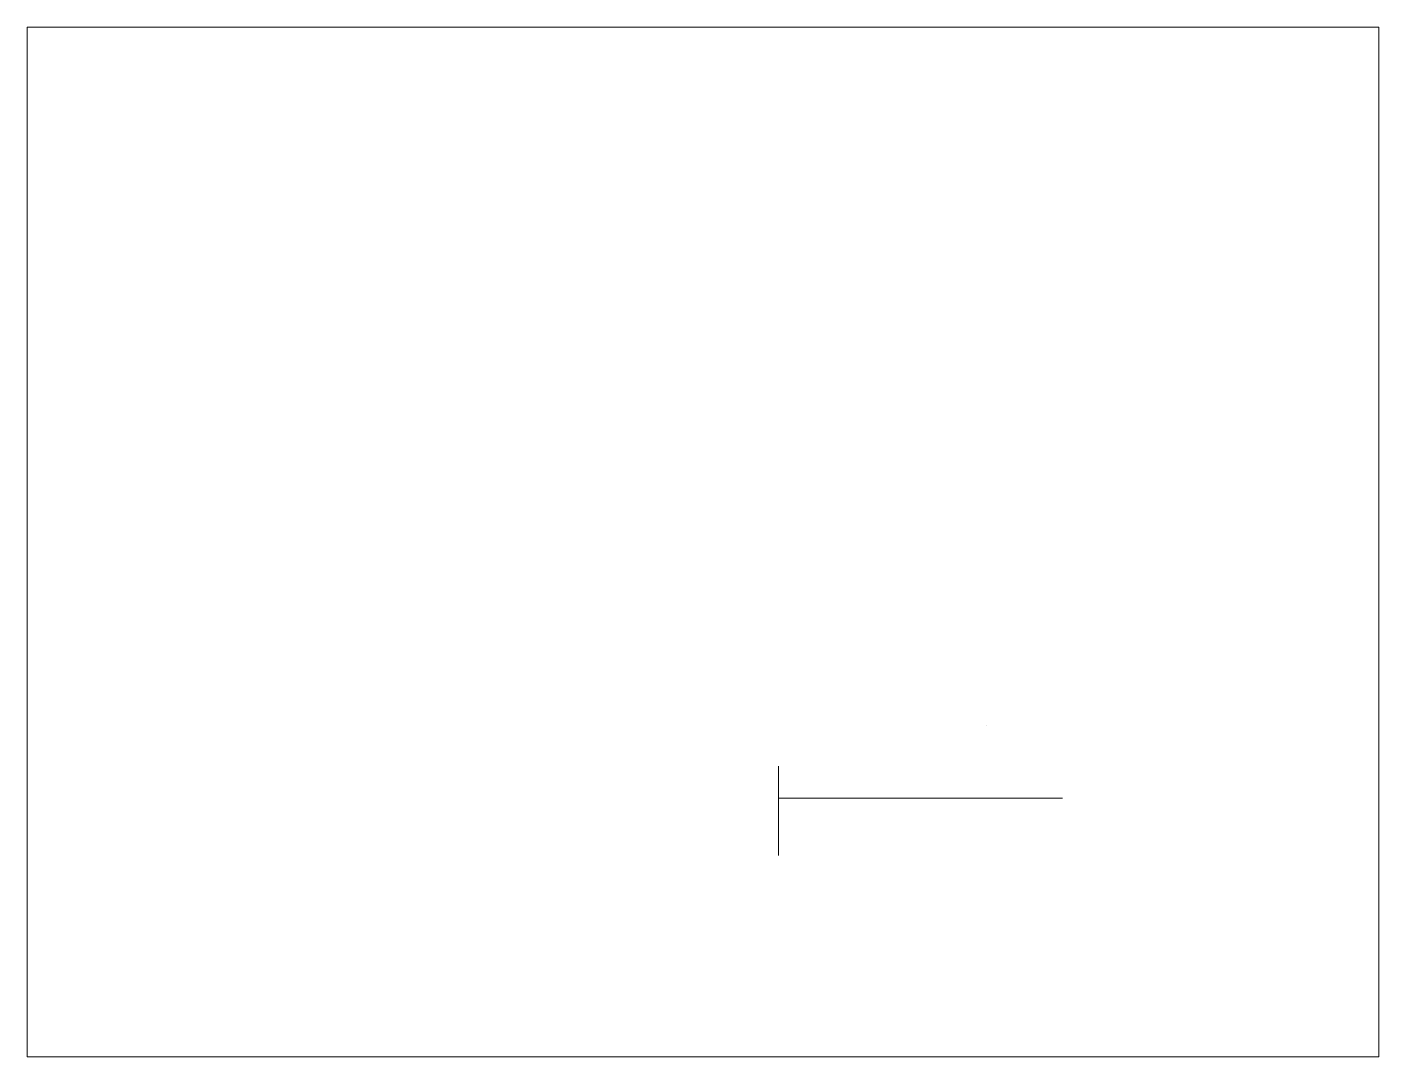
# Paper-space layout 'Layout1' of a CAD drawing. Header units: inches. Extents: x 1.05 to 9.45, y 0.8 to 7.2.
# The model-space entities are those that its viewports show. They can reach past a viewport. Long polylines and large blocks are cut down to what shows.
import ezdxf

# ---------------------------------------------------------------- set-up
doc = ezdxf.new("R2010")
doc.units = ezdxf.units.IN
doc.header["$MEASUREMENT"] = 0
doc.linetypes.add('CENTER2', pattern=[1.125, 0.75, -0.125, 0.125, -0.125])
doc.layers.add('Розмір', color=7, linetype='Continuous', lineweight=15)

msp = doc.modelspace()

# ---------------------------------------------------------------- linework, layer by layer
at = {"layer": 'Розмір', "extrusion": (0, -1, 0)}
for p, q in [((155.98, 0, 57.01), (155.98, 0, 57.01)), ((13.39, -27.97, 0.01), (13.39, -89.44, 0.01)), ((13.39, -50, 0.01), (208.48, -50, 0.01))]:
    msp.add_line(p, q, dxfattribs=at)

psp = doc.layouts.get("Layout1")

# ---------------------------------------------------------------- viewports
at = {"layer": 'Розмір', "linetype": 'CENTER2'}
psp.add_viewport(center=(5.25, 4), size=(8.4, 6.4), view_center_point=(-38.5546, 126.1112), view_height=707.853618, dxfattribs=at)

doc.saveas('drawing.dxf')
